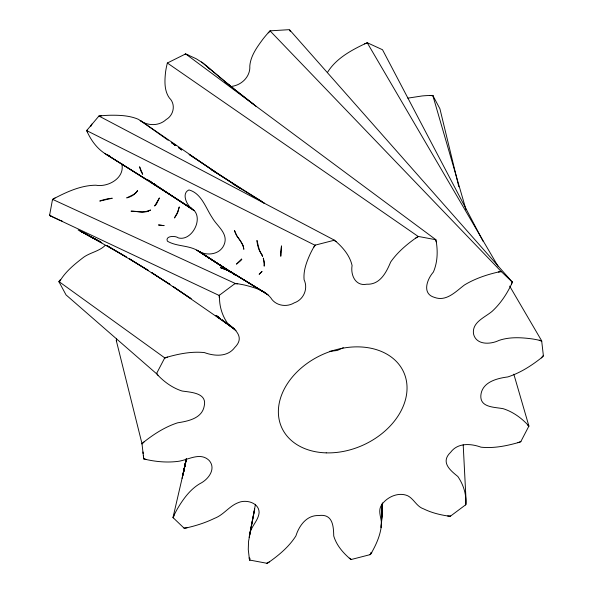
<?xml version="1.0" encoding="UTF-8"?>
<svg xmlns="http://www.w3.org/2000/svg" width="593" height="593" viewBox="0 0 593 593"><rect width="100%" height="100%" fill="white"/><g stroke="black" fill="none" stroke-linecap="round" stroke-linejoin="round"><path stroke-width="0.89" d="M249.112 537.391L254.708 508.913L248.549 541.387L248.274 549.533L249.49 560.014L267.295 563.35C278.154 555.797 288.761 547.198 295.907 535.902C299.124 525.687 306.677 515.035 318.671 515.554C332.74 513.523 333.533 525.961 333.733 535.976C336.565 545.53 343.436 553.306 350.96 559.57L370.506 554.544C376.014 545.1 380.839 534.767 381.492 523.701L382.359 503.524M382.329 503.568L381.366 525.598L382.455 503.405M381.603 518.393L382.114 508.349M382.203 506.518L382.396 502.864M381.588 519.246L382.448 503.598M255.457 504.302L249.512 535.412C250.32 526.777 258.355 521.173 259.119 512.611C259.185 502.723 246.147 499.202 238.468 502.582C229.232 505.948 223.694 514.969 214.421 518.378C204.874 523.026 194.66 526.176 184.29 528.356L172.993 517.556L174.031 515.317A112.811 83.569 -24.5 0 1 177.396 508.838C183.155 499.113 190.079 489.395 200.011 483.599C208.165 479.67 216.475 468.989 209.24 460.553C200.041 451.436 187.714 460.42 177.277 461.465C166.07 462.77 154.669 461.613 143.736 458.938L141.972 443.564C152.653 434.869 164.417 427.101 177.596 422.824C188.003 421.163 201.976 418.48 204.2 406.146C207.431 392.855 190.946 392.336 182.073 391.017C172.111 387.837 163.438 381.403 156.493 373.694L164.735 357.868C177.544 354.088 190.998 351.182 204.407 352.583C214.496 356.282 227.616 357.208 234.776 347.468C245.057 337.224 235.495 329.73 227.571 323.274C221.849 315.217 218.965 304.935 219.573 295.114L235.184 283.432L237.741 283.788A112.811 83.576 -24.5 0 1 245.028 285.151C254.189 287.523 264.419 290.192 270.727 297.73C275.441 305.788 286.56 307.582 294.269 302.838C303.668 299.687 308.36 288.643 304.098 279.755C303.238 270.742 306.566 261.95 310.243 253.886A112.811 83.576 -24.5 0 1 313.623 247.414L314.905 245.213L334.445 240.195C342.383 246.829 349.766 255.198 352.086 265.545C350.433 274.833 355.385 286.508 366.741 284.21C380.031 284.914 386.354 272.343 390.661 262.024C397.873 251.662 407.806 243.538 418.109 236.407L435.914 239.742C437.968 250.454 437.745 261.943 433.379 272.076C427.042 279.184 421.653 293.831 434.484 297.389C446.514 301.911 455.884 291.363 464.549 284.922C475.749 278.169 488.38 274.129 501.115 271.409L512.411 282.201C507.526 293.024 500.922 303.231 492.16 311.31C484.837 317.5 471.865 322.132 473.503 333.881C476.172 345.259 490.418 344.57 498.876 340.456C509.454 336.802 521.01 337.417 531.951 338.877A112.811 83.569 -24.5 0 1 539.23 340.249L541.668 340.827L543.433 356.193C532.759 364.888 520.988 372.656 507.808 376.94C496.823 378.341 481.968 382.151 480.841 395.442C479.959 407.858 494.94 406.991 503.331 408.74C513.293 411.927 521.966 418.354 528.912 426.07L520.669 441.889C507.867 445.669 494.414 448.582 480.997 447.181C470.916 443.482 457.789 442.556 450.636 452.296C440.243 462.147 450.131 470.293 457.833 476.483C463.415 484.622 467.01 495.199 465.401 504.991L450.22 516.333C441.11 515.109 431.993 513.012 423.706 508.913C416.642 506.644 414.055 499.076 407.806 495.807C398.496 491.708 386.918 496.941 381.544 505.006C377.6 510.929 381.358 517.481 381.492 523.701M141.972 443.564L116.295 340.575L116.584 338.321M59.3 219.988L49.567 215.467L52.532 199.344C65.949 192.295 80.44 185.32 95.888 185.209C108.437 187.529 125.546 177.566 121.661 163.431M370.506 554.544L370.758 552.75M183.726 472.013L186.143 459.486M186.209 458.834L183.126 474.089L186.232 459.012M186.195 459.086L182.585 476.194L186.276 459.301M182.088 478.329L186.261 459.345M172.993 517.556L185.809 462.281M201.516 61.991L233.746 88.868L203.177 63.162L196.09 58.7L185.639 53.919L167.359 63.014L166.811 65.289A112.84 83.591 -24.5 0 0 165.588 71.886C164.632 80.559 164.039 90.521 169.368 97.964C175.928 104.183 173.845 115.205 166.173 119.534C158.539 126.643 146.404 125.968 138.666 119.438C129.571 115.457 119.386 115.094 109.601 115.257A112.766 83.539 -24.5 0 0 101.662 115.754L98.927 116.028L86.66 130.593C90.603 139.629 96.548 148.124 104.924 153.55L148.08 180.465L104.924 153.55M249.49 560.014L249.987 558.265M173.289 517.874L174.031 515.317M511.381 284.447L512.122 281.89M156.493 373.694L66.023 294.891L59.241 282.298C64.511 272.595 73.428 265.153 82.086 258.444C88.98 252.618 98.683 251.81 105.191 245.435M90.773 126.057L91.589 124.441M90.729 126.353L91.922 124.033M327.595 72.22C336.542 57.84 352.331 49.708 367.193 42.703L382.507 49.73L483.087 241.269M59.241 282.298L58.892 281.527L60.508 279.436M313.623 247.414L315.446 245.057M369.965 554.707L371.781 552.35M541.261 357.957L543.388 355.326M231.759 86.378C241.751 85.073 250.565 76.423 249.801 65.979C250.654 55.675 257.229 46.869 263.188 38.797A112.796 83.561 -24.5 0 1 268.214 32.845L270.045 30.851L289.436 29.65L512.411 282.201M141.994 444.001L144.143 441.8M268.214 32.845L270.586 30.792M219.254 297.656L219.143 295.462L219.573 295.114M465.401 504.991L466.261 504.295L463.192 444.809M52.421 199.789L55.045 197.973M415.782 238.023L418.621 236.481M343.325 347.72L337.209 350.493L329.538 351.345M266.791 563.276L269.622 561.734M164.483 358.305L167.463 357.06M517.941 442.704L520.921 441.459M364.584 43.889L366.874 43.133M98.564 116.421L101.662 115.746M407.843 98.141L422.149 95.947A112.811 83.569 -24.5 0 1 430.088 95.466L432.786 95.406L439.917 108.771L458.819 186.736M498.365 272.009L501.448 271.69M183.956 528.066L187.047 527.755M234.724 283.75L237.741 283.788M447.663 515.969L450.68 516.014M430.088 95.466L433.009 95.769M185.12 54.156L187.87 54.801M109.72 155.789L106.607 154.528L191.45 208.365C205.074 216.312 192.288 241.818 178.285 237.882C175.38 235.451 164.861 235.806 167.396 241.181C176.877 246.814 189.16 244.998 198.507 251.143L233.568 273.818L196.765 250.142L232.241 272.639M60.004 220.262L62.124 221.041M539.23 340.249L541.743 341.249M143.662 458.515L146.174 459.508M52.532 199.344L235.184 283.432M49.567 215.467L219.143 295.462M86.66 130.593L314.905 245.213M116.295 340.575L116.71 340.79M98.927 116.028L334.445 240.195M78.15 229.995L100.084 241.685L80.048 230.974L101.781 242.759L81.953 231.9L126.25 256.925L107.022 245.613L148.369 270.467L129.504 258.837L169.954 284.395L151.423 272.439L191.124 298.702L172.897 286.419L230.04 325.972M333.903 240.313L336.142 241.625M349.27 558.132L351.508 559.444M232.701 183.786L262.566 201.954L211.56 169.783L240.647 188.611L189.093 154.417L216.193 172.645L140.289 120.49L168.175 140.259M265.167 292.794L228.839 270.756L220.566 267.688L228.839 270.756L266.776 293.869L230.61 271.653L268.273 295.017M222.79 267.065L198.507 251.143C206.89 256.235 219.788 254.664 223.998 244.968C228.883 233.761 217.305 226.444 212.442 218.031C205.734 208.136 201.59 193.296 188.959 189.938C181.347 193.14 186.536 204.755 191.45 208.365L151.163 182.34L194.081 210.574L158.242 186.639M224.31 268.066L230.38 272.046M230.306 271.957L200.226 251.981L225.622 268.94M233.39 274.003L234.932 275.026M154.432 184.089L156.722 185.616M227.163 269.971L230.24 272.024M149.844 181.087L152.112 182.607M153.387 183.704L157.189 186.313L153.394 183.704M167.359 63.014L418.109 236.407M171.926 142.92L175.684 145.596M179.434 148.265L181.688 149.873M171.911 142.928L175.632 145.619M58.892 281.527L164.735 357.868M178.701 147.679L181.666 149.844M178.686 147.672L181.643 149.836M236.007 330.605L222.116 320.02L233.219 328.144M222.101 320.042L234.687 329.315L222.167 319.975M185.639 53.919L435.914 239.742M49.627 215.022L51.628 216.549M253.307 104.027L224.502 81.486L256.346 106.577M206.275 65.608L209.892 69.136M270.045 30.851L501.115 271.409M289.458 30.265L290.563 31.466L289.814 30.258M527.436 424.469L528.711 426.515M156.7 373.249L157.968 375.287M367.193 42.703L498.053 266.294M509.654 286.115L541.668 340.827M435.432 239.631L436.3 241.87M249.112 557.894L249.972 560.126M432.786 95.406L466.024 209.729M513.827 374.183L528.912 426.07M86.978 130.178L87.534 132.528M142.98 451.977L143.165 453.712M143.358 455.454L143.736 458.938M280.808 252.173L280.786 256.265L281.482 245.895L280.808 252.173M381.462 521.136L381.136 527.525L381.484 521.084M264.419 263.929L264.189 266.161L264.1 261.713L263.299 258.044L264.419 263.929M179.212 207.083L177.44 213.332L174.468 217.972L177.789 211.79L179.212 207.083M159.339 198.084L156.285 204.429L154.617 206.001L159.339 198.084M241.484 259.119L236.474 264.152L240.847 260.527L241.825 259.371L241.484 259.119M137.628 190.531C135.219 194.341 131.09 196.987 126.702 197.884L133.529 194.563L136.316 192.421L137.628 190.531M261.943 271.505L259.215 274.196L261.943 271.505M150.452 210.078C144.403 213.999 137.487 210.856 131.031 211.175L142.194 212.02L148.346 211.049L148.02 210.819L150.452 210.078M101.759 200.33L99.765 201.057L112.255 198.24L107.948 198.714L101.759 200.33M163.994 225.614L158.605 224.984L163.994 225.614M264.055 203.043L261.728 201.59L264.055 203.043M155.892 185.135L154.38 184.126L155.892 185.135M151.86 182.659L148.057 180.05L151.882 182.659M175.736 145.507L171.288 142.261L175.728 145.507M220.626 318.93L216.186 315.676L220.626 318.952M218.454 317.24L216.252 315.587L218.454 317.24M219.736 318.485L216.111 315.676L219.736 318.485M240.321 240.639L236.763 235.925L234.531 230.581C236.399 237.496 243.1 241.996 243.834 249.297L243.13 245.569L240.321 240.639M261.928 254.834C258.941 250.669 257.236 245.517 256.962 240.432L259.356 250.061L262.64 256.369L261.928 254.834M142.661 174.149L140.971 171.207L139.585 166.781L142.661 174.149M326.217 452.867A66.987 49.627 -24.5 0 0 404.804 374.909A66.987 49.627 -24.5 0 0 297.086 371.863A66.987 49.627 -24.5 0 0 326.217 452.867"/></g></svg>
